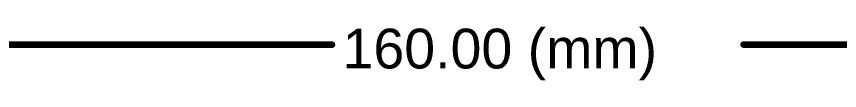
# Model space of a CAD drawing. Header units: millimetres. Extents: x 0 to 172, y 0 to 138.
# Drawn here: x 59.59 to 91.17, y 135.89 to 137.95 of the extents above; entities that cross this region are included whole.
import ezdxf

# ---------------------------------------------------------------- set-up
doc = ezdxf.new("R2010")
doc.units = ezdxf.units.MM
doc.layers.add('Mechanical1', color=6, linetype='Continuous')
doc.styles.add('Arial', font='', dxfattribs={"height": 0.2})
doc.styles.get('Arial').set_extended_font_data('Arial')

msp = doc.modelspace()

# ---------------------------------------------------------------- linework, layer by layer
at = {"layer": 'Mechanical1', "const_width": 0.254}
for points in [[(0, 137.262), (71.697, 137.262)], [(87.491, 137.262), (160, 137.262)]]:
    msp.add_lwpolyline(points, dxfattribs=at)
at = {"layer": 'Mechanical1', "const_width": 0.127}
for points in [[(71.633, 137.262, 1), (71.76, 137.262, 1)], [(87.427, 137.262, 1), (87.554, 137.262, 1)]]:
    msp.add_lwpolyline(points, format="xyb", close=True, dxfattribs=at)

# ---------------------------------------------------------------- texts
at = {"layer": 'Mechanical1', "style": 'Arial'}
msp.add_text('160.00 (mm)', height=1.524, dxfattribs=at).set_placement((72.103, 136.347))

doc.saveas('drawing.dxf')
